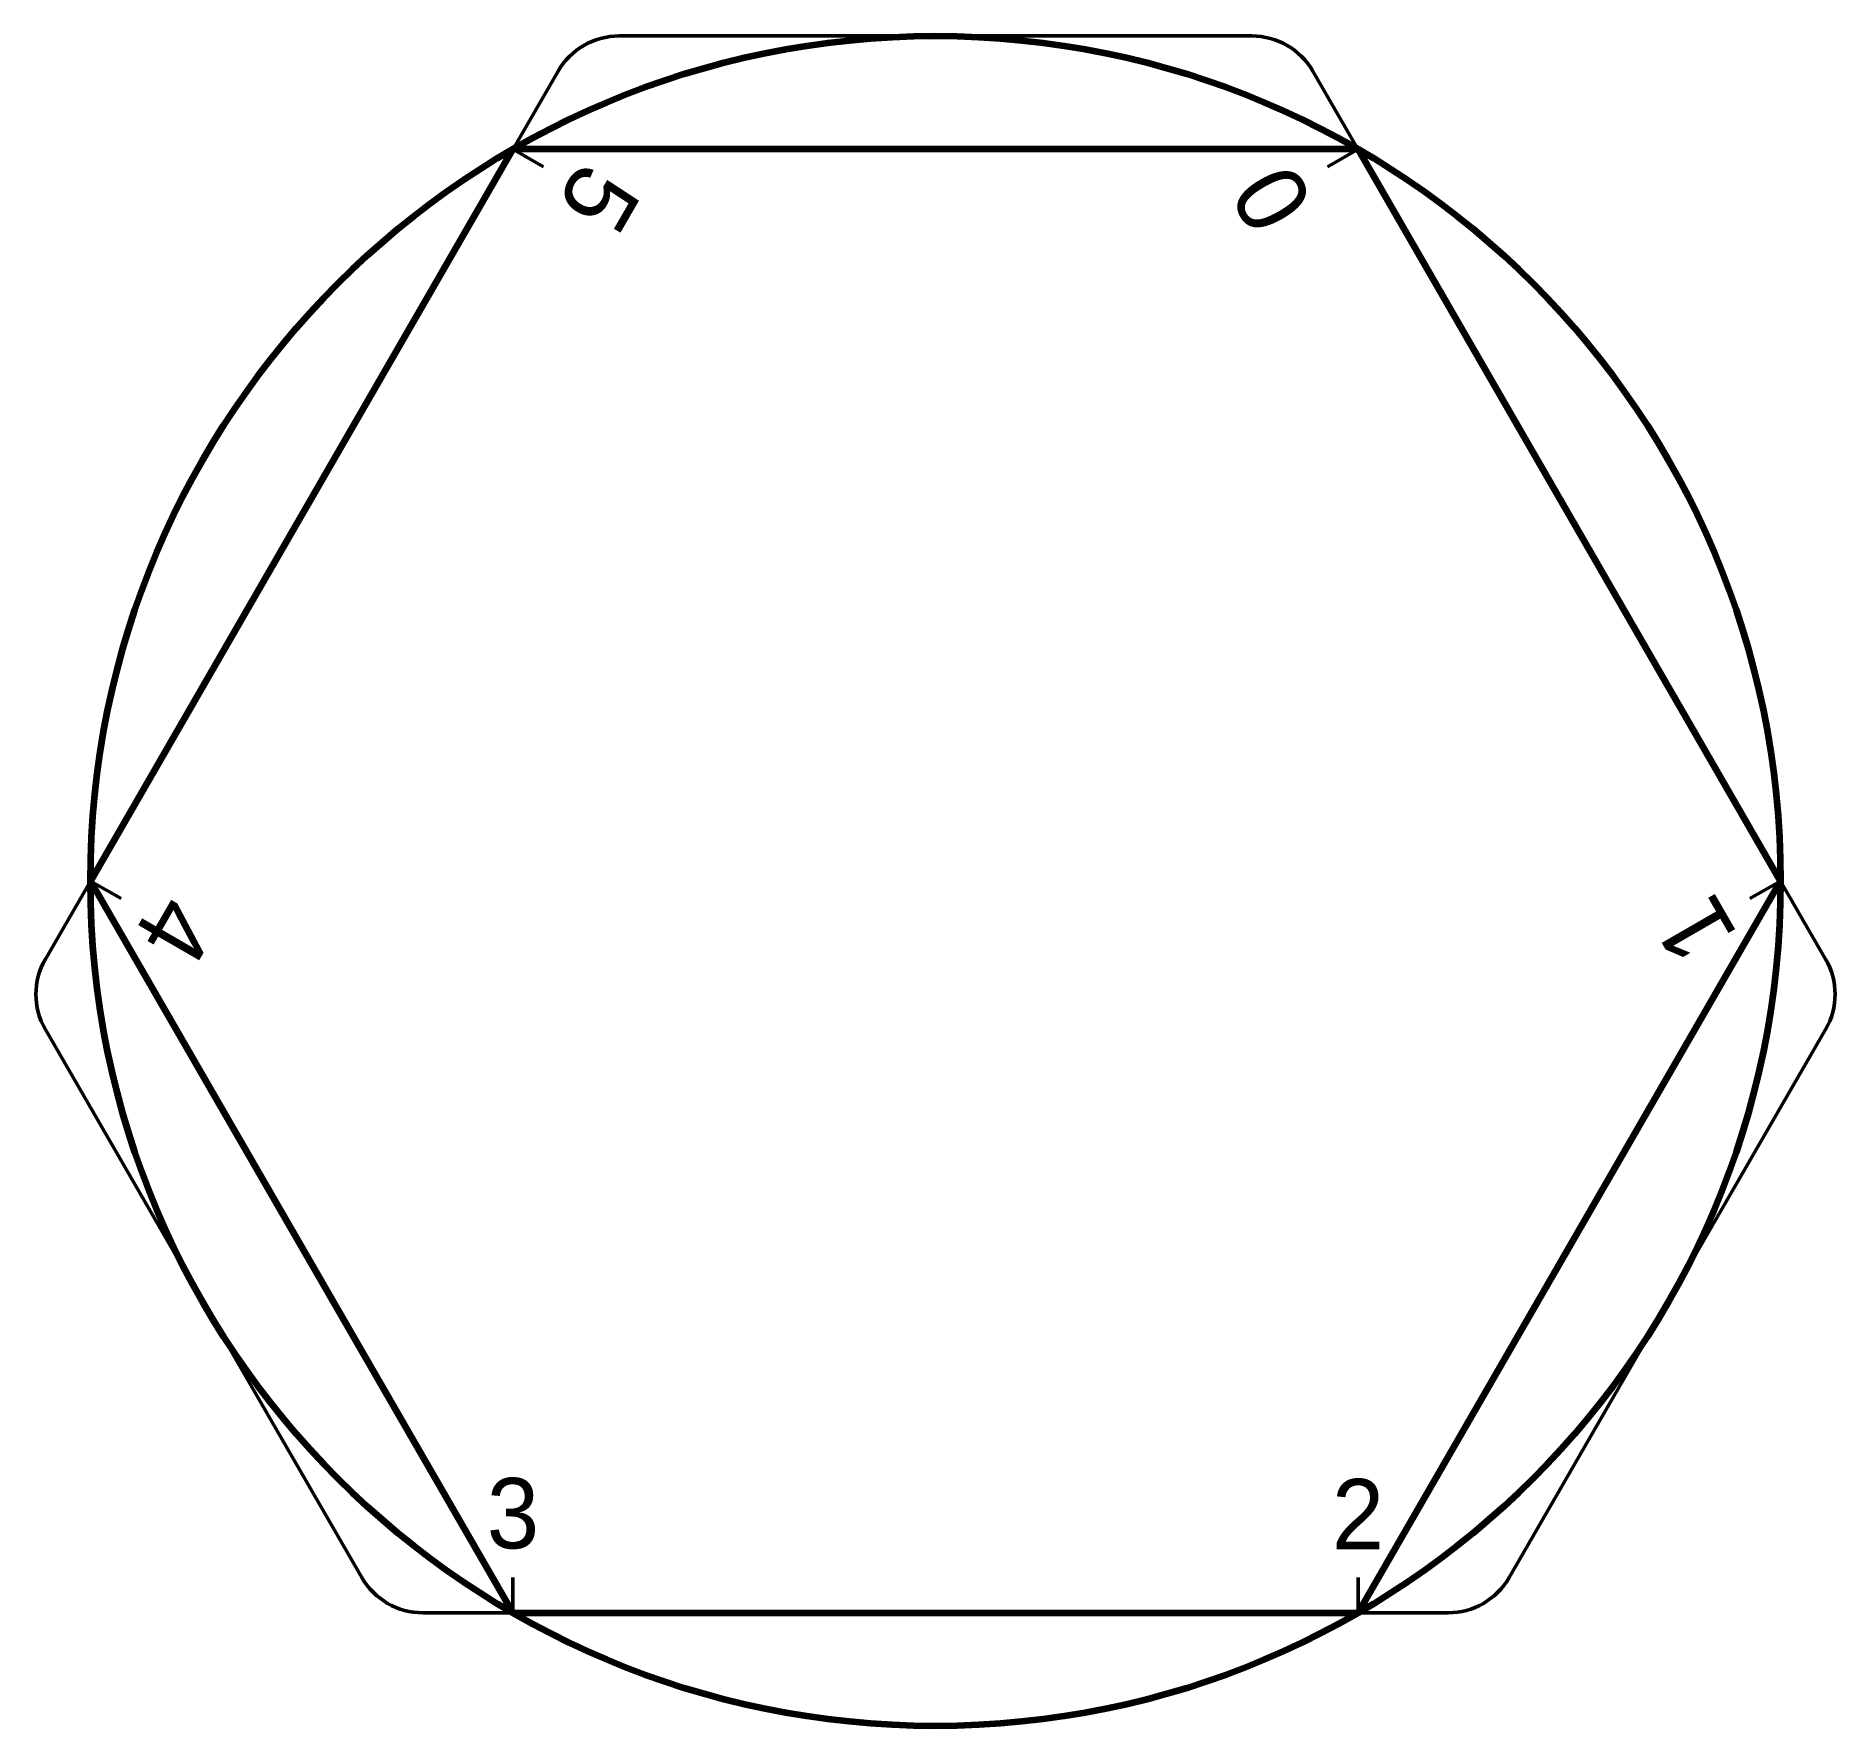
# Model space of a CAD drawing. Header units: millimetres. Extents: x -64 to 64, y -60 to 60.
import ezdxf

# ---------------------------------------------------------------- set-up
doc = ezdxf.new("R2010")
doc.units = ezdxf.units.MM
for name, color, linetype, lineweight, true_color in [('base-plate', 18, 'Continuous', 50, 0x000000), ('guide', 254, 'Continuous', 211, 0xffe0bb), ('motor-pos', 18, 'Continuous', 50, 0x000000), ('texts', 18, 'Continuous', 25, 0x000000)]:
    doc.layers.add(name, color=color, linetype=linetype, lineweight=lineweight, true_color=true_color)
doc.styles.add('textstyle3', font='')
doc.styles.get('textstyle3').set_extended_font_data('osifont')

msp = doc.modelspace()

# ---------------------------------------------------------------- linework, layer by layer
at = {"layer": 'base-plate'}
for p, q in [((-22.47, 60), (22.47, 60)), ((-63.2, -5.54), (-26.8, 57.5)), ((26.8, 57.5), (63.2, -5.54)), ((-40.73, -49.46), (-63.2, -10.54)), ((63.2, -10.54), (40.73, -49.46)), ((36.4, -51.96), (-36.4, -51.96))]:
    msp.add_line(p, q, dxfattribs=at)
for centre, start, end in [((-22.47, 55), 90, 150), ((22.47, 55), 30, 90), ((-58.87, -8.04), 150, 210), ((58.87, -8.04), 330, 30), ((-36.4, -46.96), 210, 270), ((36.4, -46.96), 270, 330)]:
    msp.add_arc(centre, 5, start, end, dxfattribs=at)
at = {"layer": 'guide'}
for p, q in [((-30, 51.96), (-60, 0)), ((30, 51.96), (-30, 51.96)), ((60, 0), (30, 51.96)), ((-60, 0), (-30, -51.96)), ((30, -51.96), (60, 0)), ((-30, -51.96), (30, -51.96))]:
    msp.add_line(p, q, dxfattribs=at)
msp.add_circle((0, 0), 60, dxfattribs=at)
at = {"layer": 'motor-pos'}
for p, q in [((-30, 51.96), (-27.83, 50.71)), ((30, 51.96), (27.83, 50.71)), ((-60, 0), (-57.83, -1.25)), ((60, 0), (57.83, -1.25)), ((-30, -51.96), (-30, -49.46)), ((30, -51.96), (30, -49.46))]:
    msp.add_line(p, q, dxfattribs=at)

# ---------------------------------------------------------------- texts
at = {"layer": 'texts', "char_height": 5, "attachment_point": 8, "style": 'textstyle3'}
for s, insert, rotation in [('5', (-26.1, 49.71), 240), ('0', (26.1, 49.71), 120), ('1', (56.1, -2.25), 120), ('4', (-56.1, -2.25), 240)]:
    msp.add_mtext(s, dxfattribs=dict(at, insert=insert, rotation=rotation))
for s, insert in [('3', (-30, -47.46)), ('2', (30, -47.46))]:
    msp.add_mtext(s, dxfattribs=dict(at, insert=insert))

doc.saveas('drawing.dxf')
